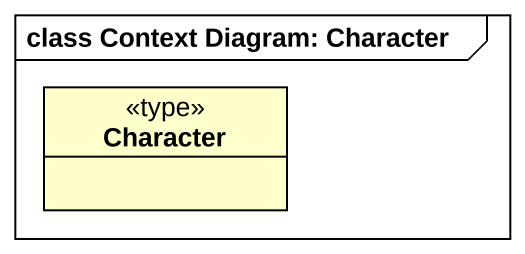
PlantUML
@startuml
mainframe class Context Diagram: Character
hide circle
hide empty members
class Character <<type>>
@enduml
